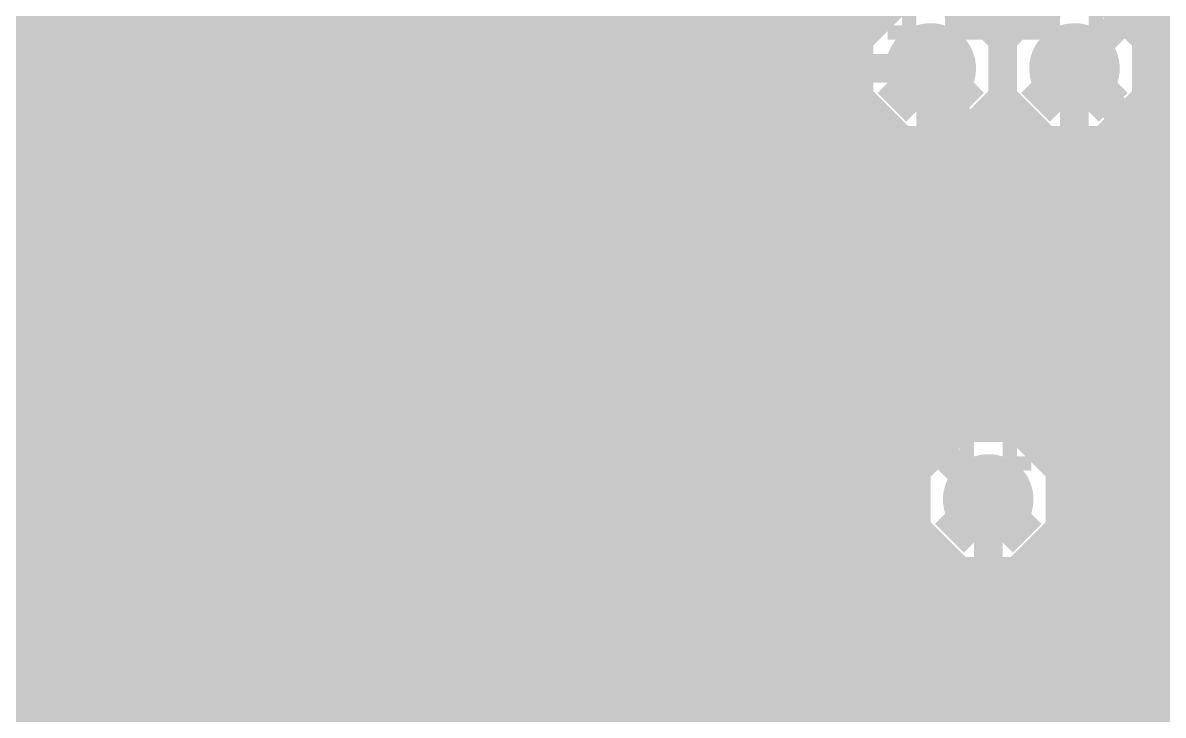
# Model space of a CAD drawing. Extents: x -5 to 157, y -120 to 103.
# Drawn here: x 12.68 to 22.76, y -13.34 to -7.22 of the extents above; entities that cross this region are included whole.
import ezdxf

# ---------------------------------------------------------------- set-up
doc = ezdxf.new("R2010")
doc.units = 0
doc.header["$MEASUREMENT"] = 0
doc.layers.get('0').update_dxf_attribs({"linetype": 'CONTINUOUS'})
for name, color, linetype in [('22-304-2_BOT', 7, 'CONTINUOUS'), ('22-304-2_DRD', 7, 'CONTINUOUS'), ('22-304-2_DRL', 2, 'CONTINUOUS'), ('22-304-2_IN1', 4, 'CONTINUOUS'), ('22-304-2_IN2', 3, 'CONTINUOUS'), ('22-304-2_SMB', 5, 'CONTINUOUS'), ('22-304-2_SPB', 14, 'CONTINUOUS'), ('22-304-2_SSB', 12, 'CONTINUOUS'), ('22-304-2_TOP', 13, 'CONTINUOUS'), ('THRUHOLE_TAP', 7, 'CONTINUOUS')]:
    doc.layers.add(name, color=color, linetype=linetype)

# ---------------------------------------------------------------- blocks, each defined once
blk = doc.blocks.new('ROUND_39')
at = {"const_width": 0.40005}
blk.add_lwpolyline([(-0.200024, 0, 1), (0.200024, 0, 1)], format="xyb", close=True, dxfattribs=at)
blk = doc.blocks.new('OBLONG_70')
at = {"const_width": 0.2794}
blk.add_lwpolyline([(0.7493, 0), (-0.7493, 0)], dxfattribs=at)
at = {"const_width": 0.1397}
for points in [[(-0.81915, 0, 1), (-0.67945, 0, 1)], [(0.67945, 0, 1), (0.81915, 0, 1)]]:
    blk.add_lwpolyline(points, format="xyb", close=True, dxfattribs=at)
blk = doc.blocks.new('RECTANGLE_71')
blk.add_solid([(0.889, 0.1397), (0.889, -0.1397), (-0.889, 0.1397), (-0.889, -0.1397)])
blk = doc.blocks.new('OBLONG_72')
at = {"const_width": 0.2794}
blk.add_lwpolyline([(0, 0.7493), (0, -0.7493)], dxfattribs=at)
at = {"const_width": 0.1397}
for points in [[(-0.06985, 0.7493, 1), (0.06985, 0.7493, 1)], [(-0.06985, -0.7493, 1), (0.06985, -0.7493, 1)]]:
    blk.add_lwpolyline(points, format="xyb", close=True, dxfattribs=at)
blk = doc.blocks.new('RECTANGLE_73')
blk.add_solid([(0.1397, 0.889), (0.1397, -0.889), (-0.1397, 0.889), (-0.1397, -0.889)])
blk = doc.blocks.new('ROUND_87')
at = {"const_width": 0.10033}
blk.add_lwpolyline([(-0.050164, 0, 1), (0.050164, 0, 1)], format="xyb", close=True, dxfattribs=at)
blk = doc.blocks.new('ROUND_88')
at = {"const_width": 0.10033}
blk.add_lwpolyline([(-0.050164, 0, 1), (0.050164, 0, 1)], format="xyb", close=True, dxfattribs=at)
blk = doc.blocks.new('ROUND_42')
at = {"const_width": 0.40005}
blk.add_lwpolyline([(-0.200024, 0, 1), (0.200024, 0, 1)], format="xyb", close=True, dxfattribs=at)
blk = doc.blocks.new('ROUND_38')
at = {"const_width": 0.40005}
blk.add_lwpolyline([(-0.200024, 0, 1), (0.200024, 0, 1)], format="xyb", close=True, dxfattribs=at)
blk = doc.blocks.new('ROUND_80')
at = {"const_width": 0.10033}
blk.add_lwpolyline([(-0.050164, 0, 1), (0.050164, 0, 1)], format="xyb", close=True, dxfattribs=at)

msp = doc.modelspace()

# ---------------------------------------------------------------- linework, layer by layer
at = {"layer": '22-304-2_BOT', "const_width": 0.254}
for points in [[(24.13, -22.7838), (24.13, -22.479), (17.526, -15.875), (17.526, -8.763), (20.193, -6.096), (20.193, -3.048), (22.41804, -0.82296), (22.41804, 1.905)], [(22.225, -22.7838), (22.225, -21.336), (17.018, -16.129), (17.018, -8.509), (19.685, -5.842), (19.685, -2.54), (19.22272, -2.07772), (16.4338, -2.07772)], [(10.0838, -10.16), (11.0998, -9.144), (12.192, -9.144), (15.25524, -6.08076), (16.4338, -6.08076)], [(18.91538, -9.5631), (18.91538, -8.26262), (20.574, -6.604), (21.336, -6.604)], [(19.83232, -7.3533), (18.85188, -8.33374)], [(19.82216, -7.3914), (19.79422, -7.3914)], [(19.177, -81.28), (19.177, -19.177), (16.4338, -16.4338), (16.4338, -7.5819)], [(19.685, -7.50062), (19.685, -8.20928)], [(19.79422, -7.62), (19.56562, -7.62)], [(20.701, -7.62), (20.9169, -7.8359), (20.9169, -9.5631)], [(22.41804, -9.5631), (22.41804, -8.06704), (21.971, -7.62)], [(19.4564, -7.72922), (19.4564, -8.1661)], [(19.82216, -7.8486), (19.33702, -7.8486)], [(19.2278, -7.95782), (19.2278, -8.19404)], [(19.91614, -8.0772), (19.10842, -8.0772)], [(19.9136, -8.07212), (19.9136, -8.1661)], [(18.9992, -8.18642), (18.9992, -8.3185)], [(19.01444, -8.3058), (18.87982, -8.3058)], [(18.415, -9.5631), (18.415, -13.8938)], [(21.209, -11.43), (20.41652, -10.63752), (20.41652, -9.5631)], [(21.91766, -9.5631), (21.91766, -10.74166), (24.257, -13.081), (26.416, -13.081), (27.94, -14.605), (27.94, -22.7838)], [(15.621, -10.16), (11.5062, -10.16)], [(15.621, -10.16), (11.5062, -10.16)], [(14.9733, -10.795), (12.4206, -10.795)], [(14.9733, -10.795), (12.4206, -10.795)], [(12.5984, -10.795), (12.5984, -19.4564)], [(12.827, -10.795), (12.827, -19.685)], [(13.0556, -10.795), (13.0556, -19.9136)], [(13.2842, -10.795), (13.2842, -20.1422)], [(13.5128, -10.795), (13.5128, -20.3708)], [(13.7414, -10.795), (13.7414, -20.5994)], [(13.97, -10.795), (13.97, -20.828)], [(14.1986, -10.795), (14.1986, -21.0566)], [(14.4272, -10.795), (14.4272, -21.2852)], [(14.6558, -10.795), (14.6558, -21.5138)], [(14.8844, -10.795), (14.8844, -21.7424)], [(14.9987, -10.8204), (12.4206, -10.8204)], [(19.05, -10.8458), (19.05, -12.9794)], [(15.113, -10.91184), (15.113, -21.971)], [(19.2278, -10.93216), (19.2278, -12.9794)], [(19.4564, -10.95756), (19.4564, -13.09116)], [(19.685, -10.91692), (19.685, -13.06322)], [(15.43812, -11.049), (12.4206, -11.049)], [(15.3416, -11.0236), (15.3416, -22.1996)], [(15.5702, -11.06678), (15.5702, -22.4282)], [(15.7988, -11.049), (15.7988, -16.4338)], [(19.93138, -11.049), (19.05, -11.049)], [(19.9136, -11.0236), (19.9136, -13.09116)], [(19.97202, -11.08964), (20.30222, -11.41984)], [(15.7988, -11.2776), (4.4196, -11.2776)], [(20.15744, -11.2776), (19.05, -11.2776)], [(20.1422, -11.25982), (20.1422, -13.18514)], [(15.7988, -11.5062), (4.6482, -11.5062)], [(20.30476, -11.5062), (19.05, -11.5062)], [(15.7988, -11.7348), (4.8768, -11.7348)], [(20.35302, -11.7348), (19.05, -11.7348)], [(20.3708, -11.77798), (20.3708, -13.37564)], [(15.7988, -11.9634), (5.1054, -11.9634)], [(20.47494, -11.9634), (19.05, -11.9634)], [(20.5994, -12.1031), (20.5994, -18.04924)], [(15.7988, -12.192), (5.334, -12.192)], [(20.71624, -12.192), (19.05, -12.192)], [(20.828, -12.25296), (20.828, -18.27784)], [(15.7988, -12.4206), (5.5626, -12.4206)], [(21.3614, -12.4206), (19.05, -12.4206)], [(21.0566, -12.32408), (21.0566, -18.50644)], [(21.2852, -12.33424), (21.2852, -12.9794)], [(15.7988, -12.6492), (5.7912, -12.6492)], [(21.31822, -12.6492), (19.05, -12.6492)], [(22.225, -13.8938), (22.225, -12.7)], [(15.7988, -12.8778), (6.0198, -12.8778)], [(21.33346, -12.8778), (19.05, -12.8778)], [(19.4056, -12.9794), (19.05, -12.9794)], [(19.4056, -12.9794), (19.4056, -13.1064)], [(21.3614, -12.9794), (21.2344, -12.9794)], [(21.2344, -12.9794), (21.2344, -14.4018)], [(15.7988, -13.1064), (6.2484, -13.1064)], [(21.2344, -13.1064), (19.9644, -13.1064)], [(15.7988, -13.335), (6.477, -13.335)], [(21.2344, -13.335), (20.3327, -13.335)]]:
    msp.add_lwpolyline(points, dxfattribs=at)
for points in [[(19.83232, -7.3533, 0.0746086), (19.7923, -7.62)], [(19.79422, -7.62, 0.163569), (19.97832, -8.16771)], [(19.41576, -8.1661, 0.2242975), (18.91549, -8.40241)], [(19.66468, -8.2169, 0.0990958), (19.41576, -8.16708)], [(19.91614, -8.1661, 0.1000099), (19.66468, -8.2169)], [(19.9771, -8.16864, 0.0235565), (19.91614, -8.16577)], [(18.91538, -8.40232, 0.0360772), (18.85103, -8.33467)], [(14.9733, -10.795, 0.2014867), (15.621, -11.06705)], [(14.9733, -10.795, 0.2014867), (15.621, -11.06705)], [(19.05, -10.8458, 0.1514098), (19.41576, -10.95916)], [(19.41576, -10.9601, 0.0990957), (19.66506, -10.9102)], [(19.66468, -10.9093, 0.0811895), (19.86782, -10.9583)], [(19.86788, -10.95756, 0.0644193), (19.96739, -11.08665)], [(19.86788, -10.95756, 0.0644193), (19.96739, -11.08665)], [(15.621, -11.06678, 0.0493889), (15.79883, -11.04917)], [(15.621, -11.06678, 0.0493889), (15.79883, -11.04917)], [(20.30222, -11.43, 0.4142136), (21.209, -12.33678)], [(21.209, -12.33678, 0.0536554), (21.40194, -12.31602)], [(21.40204, -12.31646, 0.1094641), (21.31705, -12.7)], [(21.31822, -12.7, 0.0783848), (21.36225, -12.97912)], [(19.685, -13.06322, 0.0783854), (19.40587, -13.10725)], [(20.59178, -13.97, 0.4142136), (19.685, -13.06322)]]:
    msp.add_lwpolyline(points, format="xyb", dxfattribs=at)
at = {"layer": '22-304-2_DRD', "const_width": 0.254}
for points in [[(20.701, -6.858), (21.082, -7.239)], [(21.59, -7.239), (21.971, -6.858)], [(20.447, -6.985), (20.066, -7.366)], [(21.336, -7.366), (20.955, -6.985)], [(21.717, -6.985), (21.336, -7.366)], [(22.606, -7.366), (22.225, -6.985)], [(20.447, -7.239), (20.447, -7.366)], [(20.574, -7.239), (20.447, -7.239)], [(20.574, -7.366), (20.574, -7.239)], [(20.828, -7.239), (20.828, -7.366)], [(20.955, -7.239), (20.828, -7.239)], [(20.955, -7.366), (20.955, -7.239)], [(21.082, -7.239), (21.59, -7.239)], [(21.717, -7.239), (21.717, -7.366)], [(21.844, -7.239), (21.717, -7.239)], [(21.844, -7.366), (21.844, -7.239)], [(22.098, -7.239), (22.098, -7.366)], [(22.225, -7.239), (22.098, -7.239)], [(22.225, -7.366), (22.225, -7.239)], [(20.066, -7.366), (20.066, -7.874)], [(20.447, -7.366), (20.574, -7.366)], [(20.828, -7.366), (20.955, -7.366)], [(21.336, -7.366), (21.336, -7.874)], [(21.336, -7.874), (21.336, -7.366)], [(21.717, -7.366), (21.844, -7.366)], [(22.098, -7.366), (22.225, -7.366)], [(22.606, -7.874), (22.606, -7.366)], [(20.574, -8.001), (20.32, -7.747)], [(21.082, -7.747), (20.828, -8.001)], [(21.844, -8.001), (21.59, -7.747)], [(22.352, -7.747), (22.098, -8.001)], [(20.066, -7.874), (20.447, -8.255)], [(20.955, -8.255), (21.336, -7.874)], [(21.336, -7.874), (21.717, -8.255)], [(22.225, -8.255), (22.606, -7.874)], [(20.828, -8.001), (20.574, -8.001)], [(22.098, -8.001), (21.844, -8.001)], [(20.447, -8.255), (20.955, -8.255)], [(21.717, -8.255), (22.225, -8.255)], [(15.367, -9.525), (14.986, -9.906)], [(15.367, -9.525), (14.986, -9.906)], [(15.875, -9.525), (15.367, -9.525)], [(15.875, -9.525), (15.367, -9.525)], [(16.256, -9.906), (15.875, -9.525)], [(16.256, -9.906), (15.875, -9.525)], [(15.367, -9.779), (15.367, -9.906)], [(15.494, -9.779), (15.367, -9.779)], [(15.367, -9.779), (15.367, -9.906)], [(15.494, -9.779), (15.367, -9.779)], [(15.494, -9.906), (15.494, -9.779)], [(15.494, -9.906), (15.494, -9.779)], [(15.748, -9.779), (15.748, -9.906)], [(15.875, -9.779), (15.748, -9.779)], [(15.748, -9.779), (15.748, -9.906)], [(15.875, -9.779), (15.748, -9.779)], [(15.875, -9.906), (15.875, -9.779)], [(15.875, -9.906), (15.875, -9.779)], [(14.986, -9.906), (14.986, -10.414)], [(14.986, -9.906), (14.986, -10.414)], [(15.367, -9.906), (15.494, -9.906)], [(15.367, -9.906), (15.494, -9.906)], [(15.748, -9.906), (15.875, -9.906)], [(15.748, -9.906), (15.875, -9.906)], [(16.256, -10.414), (16.256, -9.906)], [(16.256, -10.414), (16.256, -9.906)], [(15.494, -10.541), (15.24, -10.287)], [(15.494, -10.541), (15.24, -10.287)], [(16.002, -10.287), (15.748, -10.541)], [(16.002, -10.287), (15.748, -10.541)], [(14.986, -10.414), (15.367, -10.795)], [(14.986, -10.414), (15.367, -10.795)], [(15.875, -10.795), (16.256, -10.414)], [(15.875, -10.795), (16.256, -10.414)], [(15.748, -10.541), (15.494, -10.541)], [(15.748, -10.541), (15.494, -10.541)], [(15.367, -10.795), (15.875, -10.795)], [(15.367, -10.795), (15.875, -10.795)], [(20.955, -10.795), (20.574, -11.176)], [(21.463, -10.795), (20.955, -10.795)], [(21.844, -11.176), (21.463, -10.795)], [(20.955, -11.049), (20.955, -11.176)], [(21.082, -11.049), (20.955, -11.049)], [(21.082, -11.176), (21.082, -11.049)], [(21.336, -11.049), (21.336, -11.176)], [(21.463, -11.049), (21.336, -11.049)], [(21.463, -11.176), (21.463, -11.049)], [(20.574, -11.176), (20.574, -11.684)], [(20.955, -11.176), (21.082, -11.176)], [(21.336, -11.176), (21.463, -11.176)], [(21.844, -11.684), (21.844, -11.176)], [(21.082, -11.811), (20.828, -11.557)], [(21.59, -11.557), (21.336, -11.811)], [(20.574, -11.684), (20.955, -12.065)], [(21.463, -12.065), (21.844, -11.684)], [(21.336, -11.811), (21.082, -11.811)], [(20.955, -12.065), (21.463, -12.065)], [(21.971, -12.065), (21.59, -12.446)], [(22.479, -12.065), (21.971, -12.065)], [(22.86, -12.446), (22.479, -12.065)], [(21.971, -12.319), (21.971, -12.446)], [(22.098, -12.319), (21.971, -12.319)], [(22.098, -12.446), (22.098, -12.319)], [(22.352, -12.319), (22.352, -12.446)], [(22.479, -12.319), (22.352, -12.319)], [(22.479, -12.446), (22.479, -12.319)], [(21.59, -12.446), (21.59, -12.954)], [(21.971, -12.446), (22.098, -12.446)], [(22.352, -12.446), (22.479, -12.446)], [(22.86, -12.954), (22.86, -12.446)], [(22.098, -13.081), (21.844, -12.827)], [(22.606, -12.827), (22.352, -13.081)], [(21.59, -12.954), (21.971, -13.335)], [(22.479, -13.335), (22.86, -12.954)], [(22.352, -13.081), (22.098, -13.081)], [(19.431, -13.335), (19.05, -13.716)], [(19.939, -13.335), (19.431, -13.335)], [(20.32, -13.716), (19.939, -13.335)], [(21.971, -13.335), (22.479, -13.335)]]:
    msp.add_lwpolyline(points, dxfattribs=at)
at = {"layer": '22-304-2_IN1', "const_width": 0.254}
for points in [[(19.304, 10.922), (19.304, -14.6304)], [(19.5326, 10.922), (19.5326, -14.58722)], [(19.0754, 9.59612), (19.0754, -14.76756)], [(18.8468, 9.31672), (18.8468, -15.1511)], [(19.7612, 4.57708), (19.7612, -14.61516)], [(19.9898, 4.25704), (19.9898, -7.4549)], [(12.6746, 3.937), (12.6746, -16.002)], [(12.9032, 3.937), (12.9032, -16.002)], [(13.1318, 3.937), (13.1318, -16.002)], [(13.3604, 3.937), (13.3604, -16.002)], [(16.1036, 3.937), (16.1036, -16.002)], [(16.3322, 3.937), (16.3322, -16.002)], [(16.5608, 3.937), (16.5608, -16.002)], [(16.7894, 3.937), (16.7894, -16.002)], [(17.018, 3.937), (17.018, -16.002)], [(17.2466, 3.937), (17.2466, -16.002)], [(15.875, 2.65176), (15.875, -16.002)], [(15.6464, 2.49936), (15.6464, -16.002)], [(15.1892, 2.46634), (15.1892, -16.002)], [(15.4178, 2.44602), (15.4178, -16.002)], [(14.9606, -0.52832), (14.9606, -16.002)], [(13.589, -1.62814), (13.589, -16.002)], [(14.732, -1.79324), (14.732, -16.002)], [(13.8176, -1.87452), (13.8176, -16.002)], [(14.0462, -1.97866), (14.0462, -16.002)], [(14.2748, -1.99644), (14.2748, -16.002)], [(14.5034, -1.9431), (14.5034, -16.002)], [(22.5044, -2.74574), (22.5044, -7.12216)], [(22.733, -2.6543), (22.733, -15.85976)], [(17.4752, -3.9497), (17.4752, -16.002)], [(18.6182, -3.91668), (18.6182, -16.002)], [(17.7038, -4.13004), (17.7038, -16.002)], [(18.3896, -4.11734), (18.3896, -16.002)], [(17.9324, -4.20116), (17.9324, -16.002)], [(18.161, -4.19862), (18.161, -16.002)], [(20.03806, -7.3152), (10.60196, -7.3152)], [(36.322, -7.3152), (22.63394, -7.3152)], [(19.97456, -7.5438), (10.28192, -7.5438)], [(36.322, -7.5438), (22.69744, -7.5438)], [(19.98726, -7.7724), (7.7089, -7.7724)], [(19.9898, -7.78256), (19.9898, -14.72692)], [(36.322, -7.7724), (22.68474, -7.7724)], [(20.0787, -8.001), (8.90524, -8.001)], [(21.3487, -8.001), (21.3233, -8.001)], [(21.3614, -8.02132), (21.3614, -10.71626)], [(36.322, -8.001), (22.5933, -8.001)], [(20.2184, -8.1661), (20.2184, -15.00632)], [(22.5044, -8.11784), (22.5044, -15.70736)], [(20.29968, -8.2296), (9.0551, -8.2296)], [(21.56968, -8.2296), (21.10232, -8.2296)], [(21.1328, -8.20674), (21.1328, -10.70356)], [(21.59, -8.2423), (21.59, -10.8077)], [(22.2758, -8.28294), (22.2758, -15.65402)], [(36.322, -8.2296), (22.37232, -8.2296)], [(20.447, -8.30326), (20.447, -16.002)], [(20.6756, -8.34898), (20.6756, -10.93216)], [(20.9042, -8.32104), (20.9042, -10.76706)], [(21.8186, -8.33374), (21.8186, -11.02868)], [(22.0472, -8.34644), (22.0472, -15.67434)], [(36.322, -8.4582), (9.10844, -8.4582)], [(36.322, -8.6868), (9.09066, -8.6868)], [(36.322, -8.9154), (8.98652, -8.9154)], [(36.322, -9.144), (8.74014, -9.144)], [(36.322, -9.3726), (7.36854, -9.3726)], [(36.322, -9.6012), (7.16788, -9.6012)], [(36.322, -9.8298), (6.0198, -9.8298)], [(36.322, -10.0584), (6.2484, -10.0584)], [(36.322, -10.287), (6.477, -10.287)], [(36.322, -10.5156), (6.7056, -10.5156)], [(20.96008, -10.7442), (6.9342, -10.7442)], [(28.96108, -10.7442), (21.45792, -10.7442)], [(20.64004, -10.9728), (7.1628, -10.9728)], [(28.64104, -10.9728), (21.77796, -10.9728)], [(20.51558, -11.2014), (7.3914, -11.2014)], [(28.51658, -11.2014), (21.90242, -11.2014)], [(20.48002, -11.43), (7.62, -11.43)], [(28.48102, -11.43), (21.93798, -11.43)], [(20.51558, -11.6586), (7.8486, -11.6586)], [(28.51658, -11.6586), (21.90242, -11.6586)], [(20.64004, -11.8872), (8.0772, -11.8872)], [(28.64104, -11.8872), (21.77796, -11.8872)], [(21.8186, -11.83132), (21.8186, -15.77594)], [(20.6756, -11.92784), (20.6756, -16.002)], [(20.96008, -12.1158), (8.3058, -12.1158)], [(20.9042, -12.09294), (20.9042, -16.002)], [(28.96108, -12.1158), (21.45792, -12.1158)], [(21.59, -12.0523), (21.59, -16.002)], [(21.1328, -12.15644), (21.1328, -16.002)], [(21.3614, -12.14374), (21.3614, -16.002)], [(36.322, -12.3444), (8.5344, -12.3444)], [(36.322, -12.573), (8.763, -12.573)], [(36.322, -12.8016), (8.9916, -12.8016)], [(36.322, -13.0302), (9.2202, -13.0302)], [(36.322, -13.2588), (9.4488, -13.2588)]]:
    msp.add_lwpolyline(points, dxfattribs=at)
for points in [[(20.66544, -6.89102, 0.4000085), (19.97202, -7.62)], [(22.69998, -7.62, 0.4000078), (22.00656, -6.89102)], [(19.97202, -7.62, 0.4142136), (20.701, -8.34898)], [(21.971, -8.34898, 0.4142136), (22.69998, -7.62)], [(20.701, -8.34898, 0.27065), (21.336, -7.97814)], [(21.336, -7.97814, 0.2706494), (21.971, -8.34903)], [(21.209, -10.70102, 0.4142136), (20.48002, -11.43)], [(21.93798, -11.43, 0.4142136), (21.209, -10.70102)], [(20.48002, -11.43, 0.4142136), (21.209, -12.15898)], [(21.209, -12.15898, 0.4142136), (21.93798, -11.43)]]:
    msp.add_lwpolyline(points, format="xyb", dxfattribs=at)
at = {"layer": '22-304-2_IN2', "const_width": 0.254}
for points in [[(17.1704, 30.62478), (17.1704, -21.09978)], [(19.2278, 24.60752), (19.2278, -13.05052)], [(17.399, 24.50592), (17.399, -21.32838)], [(18.9992, 24.27986), (18.9992, -13.20546)], [(17.6276, 24.23414), (17.6276, -21.55698)], [(17.8562, 24.08682), (17.8562, -21.78558)], [(18.7706, 24.11222), (18.7706, -13.50264)], [(18.0848, 24.01316), (18.0848, -22.01418)], [(18.3134, 23.99284), (18.3134, -22.24278)], [(18.542, 24.02332), (18.542, -22.47138)], [(16.9418, 10.80262), (16.9418, -20.87118)], [(16.7132, 10.58672), (16.7132, -20.64258)], [(16.4846, 10.46734), (16.4846, -9.60628)], [(13.0556, 6.96722), (13.0556, -16.98498)], [(12.5984, 6.84784), (12.5984, -16.52778)], [(12.827, 6.87832), (12.827, -16.75638)], [(19.4564, 4.55676), (19.4564, -12.96924)], [(19.685, 4.13766), (19.685, -7.47522)], [(16.256, 2.66192), (16.256, -9.35228)], [(16.0274, 2.39014), (16.0274, -9.21766)], [(15.7988, 2.24282), (15.7988, -9.14908)], [(15.5702, 2.16916), (15.5702, -9.13384)], [(15.3416, -0.3937), (15.3416, -9.17194)], [(13.2842, -1.68148), (13.2842, -17.21358)], [(15.113, -1.78308), (15.113, -9.26846)], [(13.5128, -2.00914), (13.5128, -17.44218)], [(14.8844, -2.05486), (14.8844, -9.44626)], [(13.7414, -2.17424), (13.7414, -17.67078)], [(14.6558, -2.19964), (14.6558, -9.81202)], [(13.97, -2.26314), (13.97, -17.89938)], [(14.1986, -2.29616), (14.1986, -18.12798)], [(14.4272, -2.27584), (14.4272, -18.35658)], [(19.78152, -7.1628), (6.97484, -7.1628)], [(19.70024, -7.3914), (3.45948, -7.3914)], [(19.67484, -7.62), (8.89508, -7.62)], [(19.685, -7.76478), (19.685, -12.94384)], [(19.70024, -7.8486), (9.16686, -7.8486)], [(19.78152, -8.0772), (9.31164, -8.0772)], [(19.9136, -8.27786), (19.9136, -12.96924)], [(19.93646, -8.3058), (9.38784, -8.3058)], [(22.6568, -8.382), (22.6568, -11.76782)], [(34.80562, -8.3058), (22.733, -8.3058)], [(20.1422, -8.48106), (20.1422, -13.05052)], [(21.2852, -8.46328), (21.2852, -10.40638)], [(20.23364, -8.5344), (9.40816, -8.5344)], [(20.3708, -8.59028), (20.3708, -10.83818)], [(21.0566, -8.58266), (21.0566, -10.414)], [(21.50364, -8.5344), (21.16582, -8.5344)], [(21.5138, -8.53948), (21.5138, -10.44956)], [(22.4282, -8.53948), (22.4282, -11.69416)], [(38.93058, -8.5344), (22.43582, -8.5344)], [(20.5994, -8.64108), (20.5994, -10.6045)], [(20.828, -8.63854), (20.828, -10.4775)], [(21.7424, -8.62076), (21.7424, -10.5537)], [(21.971, -8.64616), (21.971, -10.74166)], [(22.1996, -8.62076), (22.1996, -11.16076)], [(38.36416, -8.763), (9.37514, -8.763)], [(37.97554, -8.9916), (9.28624, -8.9916)], [(15.20952, -9.2202), (9.12114, -9.2202)], [(37.67074, -9.2202), (16.03248, -9.2202)], [(14.88186, -9.4488), (8.79348, -9.4488)], [(37.42182, -9.4488), (16.36014, -9.4488)], [(14.71422, -9.6774), (7.51586, -9.6774)], [(26.90876, -9.6774), (16.52524, -9.6774)], [(14.62532, -9.906), (7.24408, -9.906)], [(26.48966, -9.906), (16.61414, -9.906)], [(14.59484, -10.1346), (6.20268, -10.1346)], [(26.3017, -10.1346), (16.64716, -10.1346)], [(14.61516, -10.3632), (6.43128, -10.3632)], [(26.19756, -10.3632), (16.62684, -10.3632)], [(14.68882, -10.5918), (6.65988, -10.5918)], [(14.6558, -10.50798), (14.6558, -18.58518)], [(20.61718, -10.5918), (16.55064, -10.5918)], [(26.15438, -10.5918), (21.80082, -10.5918)], [(16.4846, -10.71372), (16.4846, -20.41398)], [(14.83614, -10.8204), (6.88848, -10.8204)], [(14.8844, -10.87374), (14.8844, -18.81378)], [(20.3835, -10.8204), (16.40586, -10.8204)], [(26.162, -10.8204), (22.0345, -10.8204)], [(16.256, -10.96518), (16.256, -20.18538)], [(15.10792, -11.049), (7.11708, -11.049)], [(15.113, -11.05154), (15.113, -19.04238)], [(16.0274, -11.10234), (16.0274, -19.95678)], [(20.2565, -11.049), (16.13408, -11.049)], [(26.2255, -11.049), (22.1615, -11.049)], [(15.3416, -11.14806), (15.3416, -19.27098)], [(15.5702, -11.18362), (15.5702, -19.49958)], [(15.7988, -11.17092), (15.7988, -19.72818)], [(20.193, -11.2776), (7.34568, -11.2776)], [(26.3525, -11.2776), (22.22246, -11.2776)], [(20.18538, -11.5062), (7.57428, -11.5062)], [(26.58618, -11.5062), (22.23262, -11.5062)], [(22.225, -11.67384), (22.20468, -11.67404)], [(20.22856, -11.7348), (7.80288, -11.7348)], [(36.38296, -11.7348), (22.57298, -11.7348)], [(20.3327, -11.9634), (8.03148, -11.9634)], [(20.3708, -12.02182), (20.3708, -13.20546)], [(20.52066, -12.192), (8.26008, -12.192)], [(20.5994, -12.2555), (20.5994, -13.50264)], [(20.93976, -12.4206), (8.48868, -12.4206)], [(20.828, -12.3825), (20.828, -20.27428)], [(21.0566, -12.44346), (21.0566, -20.52828)], [(21.209, -12.45616), (21.22678, -12.45601)], [(21.19884, -12.6492), (8.71728, -12.6492)], [(21.21408, -12.8778), (8.94588, -12.8778)], [(19.13128, -13.1064), (9.17448, -13.1064)], [(21.28266, -13.1064), (20.23872, -13.1064)], [(21.2852, -13.11148), (21.2852, -22.86762)], [(18.87728, -13.335), (9.40308, -13.335)], [(21.41728, -13.335), (20.49018, -13.335)], [(21.5138, -13.43914), (21.5138, -22.86762)]]:
    msp.add_lwpolyline(points, dxfattribs=at)
for points in [[(20.701, -6.59384, 0.4142136), (19.67484, -7.62)], [(22.99716, -7.62, 0.4142136), (21.971, -6.59384)], [(19.67484, -7.62, 0.4142136), (20.701, -8.64616)], [(21.971, -8.64616, 0.4142136), (22.99716, -7.62)], [(20.701, -8.64616, 0.168513), (21.33644, -8.42574)], [(21.336, -8.42518, 0.1685129), (21.971, -8.64545)], [(15.621, -9.13384, 0.4142136), (14.59484, -10.16)], [(15.621, -9.13384, 0.4142136), (14.59484, -10.16)], [(16.64716, -10.16, 0.4142136), (15.621, -9.13384)], [(16.64716, -10.16, 0.4142136), (15.621, -9.13384)], [(14.59484, -10.16, 0.4142136), (15.621, -11.18616)], [(14.59484, -10.16, 0.4142136), (15.621, -11.18616)], [(15.621, -11.18616, 0.4142136), (16.64716, -10.16)], [(15.621, -11.18616, 0.4142136), (16.64716, -10.16)], [(21.209, -10.40384, 0.4142136), (20.18284, -11.43)], [(22.23516, -11.43, 0.4142136), (21.209, -10.40384)], [(20.18284, -11.43, 0.4142136), (21.209, -12.45616)], [(22.20722, -11.67384, 0.0599675), (22.23657, -11.43)], [(23.25116, -12.7, 0.4142136), (22.225, -11.67384)], [(21.22932, -12.45616, 0.060115), (21.1999, -12.7)], [(21.19884, -12.7, 0.4142136), (22.225, -13.72616)], [(22.225, -13.72616, 0.4142136), (23.25116, -12.7)], [(19.685, -12.94384, 0.4142136), (18.65884, -13.97)], [(20.71116, -13.97, 0.4142136), (19.685, -12.94384)]]:
    msp.add_lwpolyline(points, format="xyb", dxfattribs=at)
at = {"layer": '22-304-2_SSB', "const_width": 0.1524}
for points in [[(18.923, 0.635), (26.67, 0.635), (26.67, -8.255), (17.78, -8.255), (17.78, -0.508), (18.923, 0.635)], [(16.50492, -8.81126), (16.50492, -8.45566), (16.33474, -8.39724), (16.1671, -8.39724), (15.99692, -8.45566), (15.99692, -8.81126), (16.1671, -8.86968), (16.33474, -8.86968), (17.01292, -8.63346)], [(16.1671, -9.70788), (15.99692, -9.59104), (15.99692, -9.35228), (16.1671, -9.23544), (16.33474, -9.23544), (16.6751, -9.47166), (17.01292, -9.23544), (17.01292, -9.70788)], [(17.01292, -10.07364), (16.1671, -10.07364), (15.99692, -10.13206), (15.99692, -10.48766), (16.1671, -10.54608), (17.01292, -10.54608)], [(19.2405, -13.1445), (19.2405, -16.0655), (17.6022, -16.0655), (17.6022, -13.1445), (19.2405, -13.1445)], [(23.0505, -13.1445), (23.0505, -16.0655), (21.4122, -16.0655), (21.4122, -13.1445), (23.0505, -13.1445)]]:
    msp.add_lwpolyline(points, dxfattribs=at)
at = {"layer": '22-304-2_TOP', "const_width": 0.254}
for points in [[(9.017, -3.175), (6.985, -3.175), (5.207, -4.953), (5.207, -8.636), (6.731, -10.16), (15.621, -10.16)], [(21.971, -7.62), (23.114, -6.477), (43.815, -6.477)], [(23.37562, -7.112), (22.87778, -7.60984)], [(6.731, -9.017), (8.128, -7.62), (20.701, -7.62)], [(29.32684, -7.62), (22.87778, -7.62)], [(29.09824, -7.8486), (22.84984, -7.8486)], [(28.86964, -8.0772), (22.75586, -8.0772)], [(20.0533, -8.255), (9.25322, -8.255)], [(12.5984, -8.255), (12.5984, -8.509)], [(12.827, -8.255), (12.827, -8.509)], [(13.0556, -8.255), (13.0556, -8.509)], [(13.2842, -8.255), (13.2842, -8.509)], [(13.5128, -8.255), (13.5128, -8.509)], [(13.7414, -8.255), (13.7414, -8.509)], [(13.97, -8.255), (13.97, -8.509)], [(14.1986, -8.255), (14.1986, -8.509)], [(14.4272, -8.255), (14.4272, -8.509)], [(14.6558, -8.255), (14.6558, -8.509)], [(14.8844, -8.255), (14.8844, -8.509)], [(15.113, -8.255), (15.113, -8.509)], [(15.3416, -8.255), (15.3416, -8.509)], [(15.5702, -8.255), (15.5702, -8.509)], [(15.7988, -8.255), (15.7988, -8.509)], [(16.0274, -8.255), (16.0274, -8.509)], [(16.256, -8.255), (16.256, -8.509)], [(16.4846, -8.255), (16.4846, -8.509)], [(16.7132, -8.255), (16.7132, -8.509)], [(16.9418, -8.255), (16.9418, -8.509)], [(17.1704, -8.255), (17.1704, -8.509)], [(17.399, -8.255), (17.399, -8.509)], [(17.6276, -8.255), (17.6276, -8.509)], [(17.8562, -8.255), (17.8562, -8.509)], [(18.0848, -8.255), (18.0848, -8.509)], [(18.3134, -8.255), (18.3134, -8.509)], [(18.542, -8.255), (18.542, -8.509)], [(18.7706, -8.255), (18.7706, -8.509)], [(18.9992, -8.255), (18.9992, -8.51408)], [(19.2278, -8.255), (19.2278, -8.58774)], [(19.4564, -8.255), (19.4564, -8.77824)], [(19.685, -8.255), (19.685, -9.00684)], [(19.9136, -8.255), (19.9136, -9.23544)], [(22.6568, -8.21436), (22.6568, -11.90244)], [(20.10664, -8.3058), (9.26592, -8.3058)], [(20.1422, -8.33374), (20.1422, -9.46404)], [(21.2852, -8.31342), (21.2852, -10.52576)], [(21.37664, -8.3058), (21.29536, -8.3058)], [(28.64104, -8.3058), (22.56536, -8.3058)], [(20.3708, -8.46582), (20.3708, -9.69264)], [(21.0566, -8.45566), (21.0566, -10.37844)], [(21.5138, -8.40486), (21.5138, -10.57402)], [(22.4282, -8.40486), (22.4282, -11.81608)], [(8.382, -8.509), (9.017, -9.144), (18.923, -9.144), (21.209, -11.43)], [(18.923, -8.509), (9.28878, -8.509)], [(28.41244, -8.5344), (19.1008, -8.5344)], [(20.5994, -8.5217), (20.5994, -9.92124)], [(20.828, -8.51916), (20.828, -10.14984)], [(21.7424, -8.49884), (21.7424, -10.69594)], [(21.971, -8.52678), (21.971, -10.93724)], [(22.1996, -8.49884), (22.1996, -11.79322)], [(19.37512, -8.6995), (21.19884, -10.52322)], [(28.18384, -8.763), (19.43862, -8.763)], [(27.95524, -8.9916), (19.66722, -8.9916)], [(27.72664, -9.2202), (19.89582, -9.2202)], [(27.49804, -9.4488), (20.12442, -9.4488)], [(27.26944, -9.6774), (20.35302, -9.6774)], [(18.65884, -9.779), (16.44396, -9.779)], [(16.4846, -9.779), (16.4846, -9.8806)], [(16.7132, -9.779), (16.7132, -20.2565)], [(16.9418, -9.779), (16.9418, -20.2565)], [(17.1704, -9.779), (17.1704, -20.2565)], [(17.399, -9.779), (17.399, -20.2565)], [(17.6276, -9.779), (17.6276, -20.2565)], [(17.8562, -9.779), (17.8562, -20.2565)], [(18.0848, -9.779), (18.0848, -20.2565)], [(18.3134, -9.779), (18.3134, -20.2565)], [(18.542, -9.779), (18.542, -20.2565)], [(18.65884, -9.779), (20.30222, -11.41984)], [(18.7706, -9.88822), (18.7706, -20.2565)], [(18.78584, -9.906), (16.49222, -9.906)], [(26.68524, -9.906), (20.58162, -9.906)], [(19.01444, -10.1346), (16.52778, -10.1346)], [(18.9992, -10.11682), (18.9992, -13.37564)], [(26.44394, -10.1346), (20.81022, -10.1346)], [(19.24304, -10.3632), (16.50492, -10.3632)], [(19.2278, -10.34542), (19.2278, -13.18514)], [(26.32202, -10.3632), (21.03882, -10.3632)], [(16.4846, -10.4394), (16.4846, -20.2565)], [(19.47164, -10.5918), (16.41856, -10.5918)], [(19.4564, -10.57402), (19.4564, -13.09116)], [(26.27376, -10.5918), (21.55698, -10.5918)], [(14.9733, -10.795), (6.731, -10.795)], [(12.5984, -10.795), (12.5984, -17.399)], [(12.827, -10.795), (12.827, -17.6276)], [(13.0556, -10.795), (13.0556, -17.8562)], [(13.2842, -10.795), (13.2842, -18.0848)], [(13.5128, -10.795), (13.5128, -18.3134)], [(13.7414, -10.795), (13.7414, -18.542)], [(13.97, -10.795), (13.97, -18.7706)], [(14.1986, -10.795), (14.1986, -18.9992)], [(14.4272, -10.795), (14.4272, -19.2278)], [(14.6558, -10.795), (14.6558, -19.4564)], [(14.8844, -10.795), (14.8844, -19.685)], [(16.256, -10.8077), (16.256, -20.2565)], [(19.685, -10.80262), (19.685, -13.06322)], [(14.9987, -10.8204), (6.01726, -10.8204)], [(19.70024, -10.8204), (16.2433, -10.8204)], [(26.14422, -10.8204), (21.8821, -10.8204)], [(15.113, -10.91184), (15.113, -19.9136)], [(16.0274, -10.97026), (16.0274, -20.2565)], [(15.43812, -11.049), (6.24586, -11.049)], [(15.3416, -11.0236), (15.3416, -20.1422)], [(15.5702, -11.06678), (15.5702, -20.2565)], [(15.7988, -11.049), (15.7988, -20.2565)], [(19.92884, -11.049), (15.80388, -11.049)], [(19.9136, -11.03122), (19.9136, -13.09116)], [(26.0477, -11.049), (22.03196, -11.049)], [(20.15744, -11.2776), (6.47446, -11.2776)], [(20.1422, -11.25982), (20.1422, -13.18514)], [(26.035, -11.2776), (22.10308, -11.2776)], [(20.30476, -11.5062), (6.70306, -11.5062)], [(26.035, -11.5062), (22.11324, -11.5062)], [(20.35302, -11.7348), (6.93166, -11.7348)], [(20.3708, -11.77798), (20.3708, -13.37564)], [(26.035, -11.7348), (22.06244, -11.7348)], [(20.47494, -11.9634), (7.16026, -11.9634)], [(26.035, -11.9634), (22.75586, -11.9634)], [(20.5994, -12.1031), (20.5994, -20.2692)], [(20.71624, -12.192), (7.38886, -12.192)], [(20.828, -12.25296), (20.828, -20.4343)], [(21.3614, -12.4206), (7.61746, -12.4206)], [(21.0566, -12.32408), (21.0566, -20.8026)], [(21.2852, -12.33424), (21.2852, -80.645)], [(21.31822, -12.6492), (7.84606, -12.6492)], [(21.33346, -12.8778), (8.07466, -12.8778)], [(19.4056, -13.1064), (8.30326, -13.1064)], [(21.4122, -13.1064), (19.9644, -13.1064)], [(21.5138, -13.26388), (21.5138, -80.645)], [(19.0373, -13.335), (8.53186, -13.335)], [(21.5773, -13.335), (20.3327, -13.335)], [(26.035, -13.335), (22.8727, -13.335)]]:
    msp.add_lwpolyline(points, dxfattribs=at)
for points in [[(21.971, -8.52678, 0.4142136), (22.87778, -7.62)], [(20.0533, -8.255, 0.2014867), (20.701, -8.52705)], [(20.701, -8.52678, 0.1963406), (21.33581, -8.26751)], [(21.336, -8.2677, 0.1963405), (21.971, -8.52705)], [(19.37258, -8.69442, 0.1989124), (18.923, -8.5082)], [(16.52778, -10.16, 0.1088221), (16.44387, -9.77904)], [(16.52778, -10.16, 0.1088221), (16.44387, -9.77904)], [(15.621, -11.06678, 0.4142136), (16.52778, -10.16)], [(15.621, -11.06678, 0.4142136), (16.52778, -10.16)], [(22.11578, -11.43, 0.4142136), (21.209, -10.52322)], [(14.9733, -10.795, 0.2014867), (15.621, -11.06705)], [(14.9733, -10.795, 0.2014867), (15.621, -11.06705)], [(20.30222, -11.43, 0.4142136), (21.209, -12.33678)], [(22.03196, -11.81354, 0.1094641), (22.11695, -11.43)], [(22.225, -11.79322, 0.0536559), (22.03206, -11.81398)], [(23.13178, -12.7, 0.4142136), (22.225, -11.79322)], [(21.209, -12.33678, 0.0536554), (21.40194, -12.31602)], [(21.40204, -12.31646, 0.1094641), (21.31705, -12.7)], [(21.31822, -12.7, 0.4142136), (22.225, -13.60678)], [(22.225, -13.60678, 0.4142136), (23.13178, -12.7)], [(19.685, -13.06322, 0.4142136), (18.77822, -13.97)], [(20.59178, -13.97, 0.4142136), (19.685, -13.06322)]]:
    msp.add_lwpolyline(points, format="xyb", dxfattribs=at)

# ---------------------------------------------------------------- block references
at = {"layer": '22-304-2_BOT'}
for name, p in [('RECTANGLE_71', (16.4338, -7.08152)), ('ROUND_39', (20.701, -7.62)), ('ROUND_39', (21.971, -7.62)), ('OBLONG_70', (16.4338, -7.5819)), ('OBLONG_72', (18.415, -9.5631)), ('OBLONG_72', (18.91538, -9.5631)), ('OBLONG_72', (19.41576, -9.5631)), ('OBLONG_72', (19.91614, -9.5631)), ('OBLONG_72', (20.41652, -9.5631)), ('OBLONG_72', (20.9169, -9.5631)), ('OBLONG_72', (21.41728, -9.5631)), ('OBLONG_72', (21.91766, -9.5631)), ('RECTANGLE_73', (22.41804, -9.5631)), ('ROUND_39', (15.621, -10.16)), ('ROUND_39', (21.209, -11.43)), ('ROUND_39', (22.225, -12.7))]:
    msp.add_blockref(name, p, dxfattribs=at)
at = {"layer": '22-304-2_DRL'}
for name, p in [('ROUND_87', (20.701, -7.62)), ('ROUND_88', (21.971, -7.62)), ('ROUND_88', (15.621, -10.16)), ('ROUND_87', (21.209, -11.43)), ('ROUND_88', (22.225, -12.7))]:
    msp.add_blockref(name, p, dxfattribs=at)
at = {"layer": '22-304-2_IN1'}
for name, p in [('ROUND_39', (20.701, -7.62)), ('ROUND_42', (21.971, -7.62)), ('ROUND_42', (15.621, -10.16)), ('ROUND_39', (21.209, -11.43)), ('ROUND_42', (22.225, -12.7))]:
    msp.add_blockref(name, p, dxfattribs=at)
at = {"layer": '22-304-2_IN2'}
for name, p in [('ROUND_38', (20.701, -7.62)), ('ROUND_42', (21.971, -7.62)), ('ROUND_42', (15.621, -10.16)), ('ROUND_38', (21.209, -11.43)), ('ROUND_42', (22.225, -12.7))]:
    msp.add_blockref(name, p, dxfattribs=at)
at = {"layer": '22-304-2_SMB'}
for name, p in [('RECTANGLE_71', (16.4338, -7.08152)), ('OBLONG_70', (16.4338, -7.5819)), ('OBLONG_72', (18.415, -9.5631)), ('OBLONG_72', (18.91538, -9.5631)), ('OBLONG_72', (19.41576, -9.5631)), ('OBLONG_72', (19.91614, -9.5631)), ('OBLONG_72', (20.41652, -9.5631)), ('OBLONG_72', (20.9169, -9.5631)), ('OBLONG_72', (21.41728, -9.5631)), ('OBLONG_72', (21.91766, -9.5631)), ('RECTANGLE_73', (22.41804, -9.5631))]:
    msp.add_blockref(name, p, dxfattribs=at)
at = {"layer": '22-304-2_SPB'}
for name, p in [('RECTANGLE_71', (16.4338, -7.08152)), ('OBLONG_70', (16.4338, -7.5819)), ('OBLONG_72', (18.415, -9.5631)), ('OBLONG_72', (18.91538, -9.5631)), ('OBLONG_72', (19.41576, -9.5631)), ('OBLONG_72', (19.91614, -9.5631)), ('OBLONG_72', (20.41652, -9.5631)), ('OBLONG_72', (20.9169, -9.5631)), ('OBLONG_72', (21.41728, -9.5631)), ('OBLONG_72', (21.91766, -9.5631)), ('RECTANGLE_73', (22.41804, -9.5631))]:
    msp.add_blockref(name, p, dxfattribs=at)
at = {"layer": '22-304-2_TOP'}
for p in [(20.701, -7.62), (21.971, -7.62), (15.621, -10.16), (21.209, -11.43), (22.225, -12.7)]:
    msp.add_blockref('ROUND_39', p, dxfattribs=at)
at = {"layer": 'THRUHOLE_TAP'}
for p in [(20.701, -7.62), (21.971, -7.62), (15.621, -10.16), (21.209, -11.43), (22.225, -12.7)]:
    msp.add_blockref('ROUND_80', p, dxfattribs=at)

doc.saveas('drawing.dxf')
